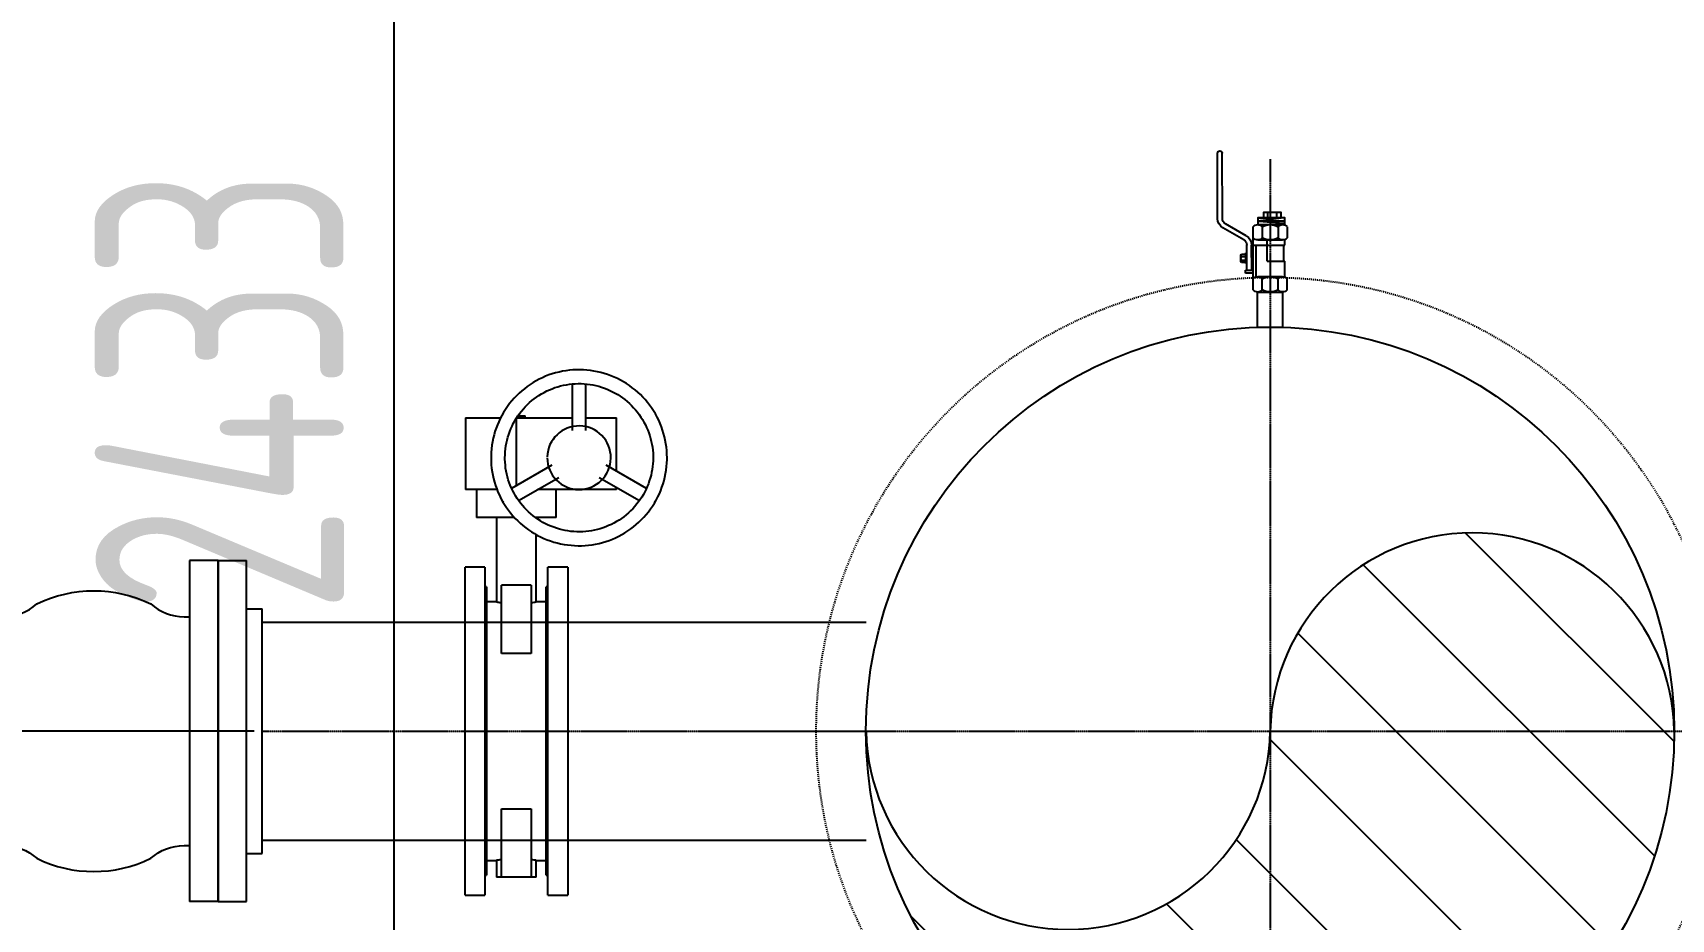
# Model space of a CAD drawing. Header units: millimetres. Extents: x -69706 to 52883, y -6882 to 68885.
# Drawn here: x 46105 to 47752, y 65379 to 66270 of the extents above; entities that cross this region are included whole.
import ezdxf

# ---------------------------------------------------------------- set-up
doc = ezdxf.new("R2010")
doc.units = ezdxf.units.MM
doc.linetypes.add('XFM7P20PCW$0$CENTER', pattern=[2, 1.25, -0.25, 0.25, -0.25])
doc.linetypes.add('XFM7P20PCW$0$Dashed', pattern=[2, 1, -1])
for name, color, linetype in [('XFM7P20PCW$0$M-CWTR-PIPE', 252, 'Continuous'), ('XFM7P20PCW$0$P-PCWR-20.7-P', 252, 'Continuous'), ('XFM7P20PCW$0$U-CV-DIM', 252, 'Continuous'), ('XFM7P20PCW$0$管架', 252, 'Continuous')]:
    doc.layers.add(name, color=color, linetype=linetype)
doc.styles.add('XFM7P20PCW$0$PX-TEXT', font='isocp.shx', dxfattribs={"width": 0.7, "bigfont": 'chineset.shx'})
doc.dimstyles.new('XFM7P20PCW$0$PX-400', dxfattribs={"dimscale": 1000, "dimtxt": 0.25, "dimasz": 0.03, "dimexe": 0.1, "dimexo": 0.1, "dimgap": 0.05, "dimtad": 1, "dimdec": 0, "dimzin": 0, "dimdsep": 46, "dimtxsty": 'XFM7P20PCW$0$PX-TEXT', "dimblk": 'XFM7P20PCW$0$_Dot', "dimcen": 2, "dimclrd": 2, "dimclre": 1, "dimclrt": 4, "dimadec": 0, "dimazin": 0, "dimtfac": 1, "dimtdec": 0, "dimtix": 1, "dimtmove": 2, "dimatfit": 3, "dimfxl": 1, "dimtvp": 1, "dimtolj": 1, "dimtzin": 0, "dimarcsym": 0})

# ---------------------------------------------------------------- blocks, each defined once
blk = doc.blocks.new('XFM7P20PCW$0$A$C4E3D5701')
h = blk.add_hatch()
h.set_pattern_fill('ANSI31', color=256, scale=30, angle=90, style=0)
h.set_pattern_definition([(315, (-20007.98, -358079.21), (67.35192, 67.35192), [])])
h.paths.add_polyline_path([(406.3, 0, 0.981163), (0, 0.1, -0.981163), (-406.5, 0, 0.414214), (-0.1, -406.4, 0.414214)])
at = {"linetype": 'XFM7P20PCW$0$Dashed'}
blk.add_circle((-0.1, 0), 456.4, dxfattribs=at)
blk.add_circle((-0.1, 0), 406.4)
for centre, radius, start, end in [((203.2, -3.8), 203.2, 1.0793, 178.9207), ((-203.2, 3.9), 203.3, 181.0997, 358.9003)]:
    blk.add_arc(centre, radius, start, end)
at = {"layer": 'XFM7P20PCW$0$M-CWTR-PIPE', "color": 1, "linetype": 'XFM7P20PCW$0$CENTER'}
for p, q in [((0, 575.4), (0, -575.4)), ((-575.4, 0), (575.4, 0))]:
    blk.add_line(p, q, dxfattribs=at)
blk = doc.blocks.new('XFM7P20PCW$0$pcw pump 410 section')
blk.add_line((-92517.9, 31625.3), (-89912.2, 31625.3))
blk = doc.blocks.new('XFM7P20PCW$0$A$C58ffb4ec')
for p, q in [((0, 25), (0, 22.14)), ((0, 25), (34.29, 25)), ((34.29, 25), (34.29, 22.14)), ((0, 22.14), (34.29, 22.14)), ((0, 2.86), (34.29, 2.86)), ((0, 0), (0, 2.86)), ((34.29, 0), (34.29, 2.86)), ((0, 0), (34.29, 0))]:
    blk.add_line(p, q)
for points in [[(5.64, 22.14), (5.64, 21.6, -0.184243), (4.35, 18.23, 0.231706), (4.35, 6.77, -0.184243), (5.64, 3.4), (5.64, 2.86)], [(28.65, 22.14), (28.65, 21.6, 0.184243), (29.94, 18.23, -0.231706), (29.94, 6.77, 0.184243), (28.65, 3.4), (28.65, 2.86)]]:
    blk.add_lwpolyline(points, format="xyb")
blk = doc.blocks.new('XFM7P20PCW$0$SL200')
for p, q in [((4.445, 17.145), (1.5875, 17.145)), ((1.5875, -17.145), (1.5875, 17.145)), ((4.445, -17.145), (4.445, 17.145)), ((1.5875, 12.303125), (0, 12.303125)), ((0, -12.303125), (0, 12.303125)), ((1.5875, -12.303125), (0, -12.303125)), ((4.445, -17.145), (1.5875, -17.145))]:
    blk.add_line(p, q)
blk = doc.blocks.new('XFM7P20PCW$0$BV-200A-HP')
for p, q in [((79.8, 362.5), (76.4, 361.9)), ((83.4, 363), (79.8, 362.5)), ((86.9, 363.3), (83.4, 363)), ((90.4, 363.5), (86.9, 363.3)), ((94, 363.5), (90.4, 363.5)), ((97.5, 363.4), (94, 363.5)), ((101, 363.1), (97.5, 363.4)), ((104.5, 362.7), (101, 363.1)), ((108, 362.2), (104.5, 362.7)), ((40.9, 346.6), (38.1, 344.4)), ((43.8, 348.6), (40.9, 346.6)), ((46.8, 350.5), (43.8, 348.6)), ((49.9, 352.3), (46.8, 350.5)), ((53, 353.9), (49.9, 352.3)), ((56.2, 355.5), (53, 353.9)), ((59.4, 356.9), (56.2, 355.5)), ((62.7, 358.2), (59.4, 356.9)), ((66.1, 359.3), (62.7, 358.2)), ((69.5, 360.3), (66.1, 359.3)), ((68.8, 345.5), (71.6, 346.4)), ((72.9, 361.2), (69.5, 360.3)), ((71.6, 346.4), (74.5, 347.2)), ((76.4, 361.9), (72.9, 361.2)), ((74.5, 347.2), (77.4, 347.9)), ((77.4, 347.9), (80.3, 348.4)), ((80.3, 348.4), (83.3, 348.9)), ((83.3, 348.9), (86.2, 349.2)), ((86, 349.3), (86, 302.4)), ((86.2, 349.2), (89.2, 349.4)), ((89.2, 349.4), (92.2, 349.5)), ((92.2, 349.5), (95.2, 349.5)), ((95.2, 349.5), (98.2, 349.3)), ((98.2, 349.3), (101.1, 349.1)), ((100, 302.4), (100, 349.5)), ((101.1, 349.1), (104.1, 348.7)), ((104.1, 348.7), (107, 348.2)), ((107, 348.2), (109.9, 347.6)), ((111.5, 361.5), (108, 362.2)), ((109.9, 347.6), (112.8, 346.8)), ((115, 360.7), (111.5, 361.5)), ((112.8, 346.8), (115.7, 346)), ((118.4, 359.8), (115, 360.7)), ((121.7, 358.7), (118.4, 359.8)), ((125.1, 357.5), (121.7, 358.7)), ((128.3, 356.1), (125.1, 357.5)), ((131.6, 354.7), (128.3, 356.1)), ((134.7, 353.1), (131.6, 354.7)), ((137.8, 351.3), (134.7, 353.1)), ((140.8, 349.5), (137.8, 351.3)), ((143.8, 347.5), (140.8, 349.5)), ((146.6, 345.4), (143.8, 347.5)), ((25.4, 332.1), (23.2, 329.4)), ((27.7, 334.8), (25.4, 332.1)), ((30.2, 337.3), (27.7, 334.8)), ((32.7, 339.8), (30.2, 337.3)), ((35.4, 342.2), (32.7, 339.8)), ((38.1, 344.4), (35.4, 342.2)), ((41.1, 328.4), (43.3, 330.5)), ((43.3, 330.5), (45.5, 332.4)), ((45.5, 332.4), (47.9, 334.3)), ((47.9, 334.3), (50.3, 336)), ((50.3, 336), (52.7, 337.7)), ((52.7, 337.7), (55.3, 339.2)), ((55.3, 339.2), (57.9, 340.7)), ((57.9, 340.7), (60.5, 342.1)), ((60.5, 342.1), (63.2, 343.3)), ((63.2, 343.3), (66, 344.4)), ((66, 344.4), (68.8, 345.5)), ((115.7, 346), (118.5, 345)), ((118.5, 345), (121.3, 343.9)), ((121.3, 343.9), (124, 342.7)), ((124, 342.7), (126.7, 341.4)), ((126.7, 341.4), (129.3, 340)), ((129.3, 340), (131.9, 338.5)), ((131.9, 338.5), (134.4, 336.9)), ((134.4, 336.9), (136.8, 335.2)), ((136.8, 335.2), (139.2, 333.4)), ((139.2, 333.4), (141.5, 331.5)), ((141.5, 331.5), (143.7, 329.6)), ((143.7, 329.6), (145.9, 327.5)), ((149.4, 343.2), (146.6, 345.4)), ((152.1, 340.9), (149.4, 343.2)), ((154.7, 338.5), (152.1, 340.9)), ((157.1, 336), (154.7, 338.5)), ((159.5, 333.4), (157.1, 336)), ((161.8, 330.6), (159.5, 333.4)), ((164, 327.9), (161.8, 330.6)), ((-21, 315), (-21, 243)), ((-21, 315), (14.1, 315)), ((13.8, 314.4), (12.2, 311.2)), ((15.4, 317.6), (13.8, 314.4)), ((17.2, 320.6), (15.4, 317.6)), ((19.1, 323.6), (17.2, 320.6)), ((21.1, 326.5), (19.1, 323.6)), ((23.2, 329.4), (21.1, 326.5)), ((28.3, 312), (29.9, 314.6)), ((29.9, 314.6), (31.5, 317.1)), ((30, 246.6), (30, 314.5)), ((30.3, 315), (86, 315)), ((31.5, 317.1), (33.2, 319.5)), ((31.7, 317), (32.7, 317)), ((32.7, 318.6), (32.7, 317)), ((32.7, 317), (39, 317)), ((33.2, 319.5), (35.1, 321.8)), ((35.1, 321.8), (37, 324.1)), ((37, 324.1), (39, 326.3)), ((39, 326.3), (41.1, 328.4)), ((39, 315), (39, 317)), ((100, 315), (130.8, 315)), ((130.8, 261.2), (130.8, 315)), ((145.9, 327.5), (147.9, 325.3)), ((147.9, 325.3), (149.9, 323.1)), ((149.9, 323.1), (151.8, 320.8)), ((151.8, 320.8), (153.6, 318.4)), ((153.6, 318.4), (155.3, 315.9)), ((155.3, 315.9), (156.8, 313.4)), ((156.8, 313.4), (158.3, 310.8)), ((166, 325), (164, 327.9)), ((168, 322), (166, 325)), ((169.8, 319), (168, 322)), ((171.5, 315.9), (169.8, 319)), ((173.1, 312.7), (171.5, 315.9)), ((7.5, 297.9), (6.7, 294.5)), ((8.5, 301.3), (7.5, 297.9)), ((9.6, 304.6), (8.5, 301.3)), ((10.9, 308), (9.6, 304.6)), ((12.2, 311.2), (10.9, 308)), ((21.4, 295.6), (22.3, 298.4)), ((22.3, 298.4), (23.3, 301.2)), ((23.3, 301.2), (24.4, 304)), ((24.4, 304), (25.6, 306.7)), ((25.6, 306.7), (26.9, 309.4)), ((26.9, 309.4), (28.3, 312)), ((158.3, 310.8), (159.7, 308.2)), ((159.7, 308.2), (161, 305.5)), ((161, 305.5), (162.1, 302.7)), ((162.1, 302.7), (163.2, 300)), ((163.2, 300), (164.1, 297.1)), ((164.1, 297.1), (165, 294.3)), ((174.5, 309.5), (173.1, 312.7)), ((175.8, 306.2), (174.5, 309.5)), ((177, 302.8), (175.8, 306.2)), ((178.1, 299.5), (177, 302.8)), ((179, 296), (178.1, 299.5)), ((4.7, 280.4), (4.5, 276.9)), ((5, 284), (4.7, 280.4)), ((5.4, 287.5), (5, 284)), ((6, 291), (5.4, 287.5)), ((6.7, 294.5), (6, 291)), ((18.6, 278), (18.7, 281)), ((18.7, 281), (19, 283.9)), ((19, 283.9), (19.5, 286.9)), ((19.5, 286.9), (20, 289.8)), ((20, 289.8), (20.6, 292.7)), ((20.6, 292.7), (21.4, 295.6)), ((165, 294.3), (165.7, 291.4)), ((165.7, 291.4), (166.3, 288.5)), ((166.3, 288.5), (166.8, 285.5)), ((166.8, 285.5), (167.1, 282.6)), ((167.1, 282.6), (167.4, 279.6)), ((179.7, 292.6), (179, 296)), ((180.4, 289.1), (179.7, 292.6)), ((180.9, 285.6), (180.4, 289.1)), ((181.2, 282.1), (180.9, 285.6)), ((181.4, 278.5), (181.2, 282.1)), ((4.5, 276.9), (4.5, 275)), ((4.5, 275), (4.6, 271.5)), ((4.6, 271.5), (4.8, 267.9)), ((4.8, 267.9), (5.1, 264.4)), ((5.1, 264.4), (5.6, 260.9)), ((18.5, 275), (18.6, 278)), ((18.5, 273.4), (18.5, 275)), ((18.6, 270.4), (18.5, 273.4)), ((18.9, 267.4), (18.6, 270.4)), ((19.2, 264.5), (18.9, 267.4)), ((19.7, 261.5), (19.2, 264.5)), ((65.8, 267.4), (25.2, 243.9)), ((160.8, 243.9), (120.2, 267.4)), ((167, 266.1), (166.5, 263.1)), ((167.3, 269), (167, 266.1)), ((167.4, 272), (167.3, 269)), ((167.4, 279.6), (167.5, 276.6)), ((167.5, 275), (167.4, 272)), ((167.5, 276.6), (167.5, 275)), ((180.6, 262.5), (181, 266)), ((181, 266), (181.3, 269.6)), ((181.3, 269.6), (181.5, 273.1)), ((181.5, 275), (181.4, 278.5)), ((181.5, 273.1), (181.5, 275)), ((5.6, 260.9), (6.3, 257.4)), ((6.3, 257.4), (7, 254)), ((7, 254), (7.9, 250.5)), ((7.9, 250.5), (9, 247.2)), ((9, 247.2), (10.2, 243.8)), ((20.3, 258.6), (19.7, 261.5)), ((21, 255.7), (20.3, 258.6)), ((21.9, 252.9), (21, 255.7)), ((22.8, 250), (21.9, 252.9)), ((23.9, 247.3), (22.8, 250)), ((25, 244.5), (23.9, 247.3)), ((32.1, 231.8), (72.8, 255.2)), ((113.2, 255.2), (153.9, 231.8)), ((162.7, 248.8), (161.6, 246)), ((163.7, 251.6), (162.7, 248.8)), ((164.6, 254.4), (163.7, 251.6)), ((165.4, 257.3), (164.6, 254.4)), ((166, 260.2), (165.4, 257.3)), ((166.5, 263.1), (166, 260.2)), ((176.4, 245.4), (177.5, 248.7)), ((177.5, 248.7), (178.5, 252.1)), ((178.5, 252.1), (179.3, 255.5)), ((179.3, 255.5), (180, 259)), ((180, 259), (180.6, 262.5)), ((10.6, 243), (-21, 243)), ((-10, 243), (-10, 215)), ((10.2, 243.8), (11.5, 240.5)), ((11.5, 240.5), (12.9, 237.3)), ((12.9, 237.3), (14.5, 234.1)), ((14.5, 234.1), (16.2, 231)), ((16.2, 231), (18, 228)), ((26.3, 241.8), (25, 244.5)), ((27.7, 239.2), (26.3, 241.8)), ((29.2, 236.6), (27.7, 239.2)), ((30.7, 234.1), (29.2, 236.6)), ((32.4, 231.6), (30.7, 234.1)), ((34.2, 229.2), (32.4, 231.6)), ((130.8, 243), (51.3, 243)), ((70, 215), (70, 243)), ((130.8, 243), (130.8, 245.2)), ((154.5, 232.9), (152.8, 230.5)), ((156.1, 235.4), (154.5, 232.9)), ((157.7, 238), (156.1, 235.4)), ((159.1, 240.6), (157.7, 238)), ((160.4, 243.3), (159.1, 240.6)), ((161.6, 246), (160.4, 243.3)), ((168.8, 229.4), (170.6, 232.4)), ((170.6, 232.4), (172.2, 235.6)), ((172.2, 235.6), (173.8, 238.8)), ((173.8, 238.8), (175.1, 242)), ((175.1, 242), (176.4, 245.4)), ((28.2, 215), (-10, 215)), ((10, 215), (10, 130)), ((18, 228), (20, 225)), ((20, 225), (22, 222.1)), ((22, 222.1), (24.2, 219.4)), ((24.2, 219.4), (26.5, 216.6)), ((26.5, 216.6), (28.9, 214)), ((36.1, 226.9), (34.2, 229.2)), ((38.1, 224.7), (36.1, 226.9)), ((40.1, 222.5), (38.1, 224.7)), ((42.3, 220.4), (40.1, 222.5)), ((44.5, 218.5), (42.3, 220.4)), ((46.8, 216.6), (44.5, 218.5)), ((49.2, 214.8), (46.8, 216.6)), ((70, 215), (49.1, 215)), ((51.6, 213.1), (49.2, 214.8)), ((50, 214.3), (50, 215)), ((138.1, 215.7), (135.7, 214)), ((140.5, 217.6), (138.1, 215.7)), ((142.7, 219.5), (140.5, 217.6)), ((144.9, 221.6), (142.7, 219.5)), ((147, 223.7), (144.9, 221.6)), ((149, 225.9), (147, 223.7)), ((150.9, 228.2), (149, 225.9)), ((152.8, 230.5), (150.9, 228.2)), ((155.8, 212.7), (158.3, 215.2)), ((158.3, 215.2), (160.6, 217.9)), ((160.6, 217.9), (162.8, 220.6)), ((162.8, 220.6), (164.9, 223.5)), ((164.9, 223.5), (166.9, 226.4)), ((166.9, 226.4), (168.8, 229.4)), ((28.9, 214), (31.3, 211.5)), ((31.3, 211.5), (33.9, 209.1)), ((33.9, 209.1), (36.6, 206.8)), ((36.6, 206.8), (39.4, 204.6)), ((39.4, 204.6), (42.2, 202.5)), ((42.2, 202.5), (45.2, 200.5)), ((45.2, 200.5), (48.2, 198.7)), ((48.2, 198.7), (51.3, 196.9)), ((50, 130), (50, 197.7)), ((54.1, 211.5), (51.6, 213.1)), ((56.7, 210), (54.1, 211.5)), ((59.3, 208.6), (56.7, 210)), ((62, 207.3), (59.3, 208.6)), ((64.7, 206.1), (62, 207.3)), ((67.5, 205), (64.7, 206.1)), ((70.3, 204), (67.5, 205)), ((73.2, 203.2), (70.3, 204)), ((76.1, 202.4), (73.2, 203.2)), ((79, 201.8), (76.1, 202.4)), ((81.9, 201.3), (79, 201.8)), ((84.9, 200.9), (81.9, 201.3)), ((87.8, 200.7), (84.9, 200.9)), ((90.8, 200.5), (87.8, 200.7)), ((93.8, 200.5), (90.8, 200.5)), ((96.8, 200.6), (93.8, 200.5)), ((99.8, 200.8), (96.8, 200.6)), ((102.7, 201.1), (99.8, 200.8)), ((105.7, 201.6), (102.7, 201.1)), ((108.6, 202.1), (105.7, 201.6)), ((111.5, 202.8), (108.6, 202.1)), ((114.4, 203.6), (111.5, 202.8)), ((117.2, 204.5), (114.4, 203.6)), ((120, 205.6), (117.2, 204.5)), ((122.8, 206.7), (120, 205.6)), ((125.5, 207.9), (122.8, 206.7)), ((128.1, 209.3), (125.5, 207.9)), ((130.7, 210.8), (128.1, 209.3)), ((133.3, 212.3), (130.7, 210.8)), ((133, 196.1), (136.1, 197.7)), ((135.7, 214), (133.3, 212.3)), ((136.1, 197.7), (139.2, 199.5)), ((139.2, 199.5), (142.2, 201.4)), ((142.2, 201.4), (145.1, 203.4)), ((145.1, 203.4), (147.9, 205.6)), ((147.9, 205.6), (150.6, 207.8)), ((150.6, 207.8), (153.3, 210.2)), ((153.3, 210.2), (155.8, 212.7)), ((51.3, 196.9), (54.4, 195.3)), ((54.4, 195.3), (57.7, 193.9)), ((57.7, 193.9), (60.9, 192.5)), ((60.9, 192.5), (64.3, 191.3)), ((64.3, 191.3), (67.6, 190.2)), ((67.6, 190.2), (71, 189.3)), ((71, 189.3), (74.5, 188.5)), ((74.5, 188.5), (78, 187.8)), ((78, 187.8), (81.5, 187.3)), ((81.5, 187.3), (85, 186.9)), ((85, 186.9), (88.5, 186.6)), ((88.5, 186.6), (92, 186.5)), ((92, 186.5), (95.6, 186.5)), ((95.6, 186.5), (99.1, 186.7)), ((99.1, 186.7), (102.6, 187)), ((102.6, 187), (106.2, 187.5)), ((106.2, 187.5), (109.6, 188.1)), ((109.6, 188.1), (113.1, 188.8)), ((113.1, 188.8), (116.5, 189.7)), ((116.5, 189.7), (119.9, 190.7)), ((119.9, 190.7), (123.3, 191.8)), ((123.3, 191.8), (126.6, 193.1)), ((126.6, 193.1), (129.8, 194.5)), ((129.8, 194.5), (133, 196.1)), ((-1.6, 165), (-21.6, 165)), ((-21.6, -165), (-21.6, 165)), ((-1.6, 165), (-1.6, -165)), ((81.6, 165), (61.6, 165)), ((61.6, -165), (61.6, 165)), ((81.6, 165), (81.6, -165)), ((0, 145), (-1.6, 145)), ((0, 145), (0, -145)), ((45, 146.7), (15, 146.7)), ((15, 78), (15, 146.7)), ((45, 146.7), (45, 78)), ((61.6, 145), (60, 145)), ((60, -145), (60, 145)), ((10, 130), (0, 130)), ((60, 130), (50, 130)), ((45, 78), (15, 78)), ((15, -78), (45, -78)), ((15, -146.8), (15, -78)), ((45, -78), (45, -146.8)), ((0, -130), (10, -130)), ((10, -130), (10, -146.8)), ((50, -146.8), (50, -130)), ((50, -130), (60, -130)), ((-1.6, -145), (0, -145)), ((50, -146.8), (10, -146.8)), ((60, -145), (61.6, -145)), ((-21.6, -165), (-1.6, -165)), ((61.6, -165), (81.6, -165))]:
    blk.add_line(p, q)
for centre, radius, start, end in [((93, 356.5), 7, 85.2104, 94.7896), ((93, 275), 32, 180, 178.5803), ((22.4, 234.3), 7, 205.2104, 214.7896), ((163.6, 234.3), 7, 325.2104, 334.7896)]:
    blk.add_arc(centre, radius, start, end)
for points in [[(10, 130), (10, 130), (10.4, 129.9), (12.1, 129.7), (13.9, 129.5), (15, 129.3)], [(45, 129.3), (46.1, 129.5), (47.9, 129.7), (49.6, 129.9), (50, 130), (50, 130)], [(15, -129.3), (13.9, -129.5), (12.1, -129.7), (10.4, -129.9), (10, -130), (10, -130)], [(50, -130), (50, -130), (49.6, -129.9), (47.9, -129.7), (46.1, -129.5), (45, -129.3)]]:
    blk.add_open_spline(points, degree=3)
blk = doc.blocks.new('XFM7P20PCW$0$BALL')
at = {"color": 0, "linetype": 'ByBlock'}
for p, q in [((-1.88, 2.46), (-1.88, -2.83)), ((-1.5, 2.64), (0.58, 2.64)), ((-1.12, 2.46), (-1.12, 1.53)), ((0.21, 2.46), (0.21, 1.53)), ((0.78, 1.39), (0.78, 0.05)), ((0.96, 2.46), (0.96, 1.53)), ((-2.91, 0.07), (-2.91, -0.45)), ((-2.54, 0.17), (-2.86, 0.17)), ((-2.52, 1.07), (-2.52, 0.8)), ((-1.88, 1.07), (-2.52, 1.07)), ((-2.52, 0.8), (-1.88, 0.8)), ((-2.41, 0.26), (-2.49, 0.26)), ((-2.49, 0.26), (-2.49, -0.64)), ((-2.49, 0.07), (-2.49, -0.45)), ((-2.41, 0.8), (-2.41, -1.3)), ((-2.01, 0.8), (-2.01, -1.3)), ((-1.88, 0.01), (-2.01, 0.01)), ((-1.64, 1.37), (-1.64, -1.29)), ((-1.5, 1.35), (0.58, 1.35)), ((-0.71, 0.05), (0.78, 0.05)), ((-0.71, 0.05), (-0.71, -1.73)), ((0.68, 0.05), (0.68, -1.29)), ((-2.86, -0.02), (-2.54, -0.02)), ((-2.86, -0.35), (-2.54, -0.35)), ((-2.86, -0.54), (-2.54, -0.54)), ((-2.41, -0.64), (-2.49, -0.64)), ((-1.88, -0.38), (-2.01, -0.38)), ((-1.88, -1.29), (0.78, -1.29)), ((0.78, -1.29), (0.78, -1.77)), ((-2.66, -1.73), (-4.41, -2.74)), ((-2.46, -2.08), (-4.21, -3.09)), ((-1.5, -1.73), (0.58, -1.73)), ((-1.12, -2.83), (-1.12, -1.91)), ((0.21, -2.83), (0.21, -1.91)), ((0.96, -2.83), (0.96, -1.91)), ((-4.86, -3.52), (-4.86, -8.99)), ((-4.46, -3.52), (-4.46, -8.99)), ((-1.5, -3.01), (0.58, -3.01))]:
    blk.add_line(p, q, dxfattribs=at)
for centre, radius, start, end in [((-1.5, 2.15), 0.487, 39.1755, 140.8245), ((-1.5, 1.84), 0.487, 219.1755, 320.8245), ((-0.46, 1.31), 1.32, 59.7968, 120.2032), ((-0.46, 2.67), 1.32, 239.7968, 300.2032), ((0.58, 2.15), 0.487, 39.1755, 140.8245), ((0.58, 1.84), 0.487, 219.1755, 320.8245), ((-2.79, 0.07), 0.122, 129.1755, 230.8245), ((-2.61, 0.07), 0.122, 309.1755, 50.8245), ((-2.58, -0.19), 0.331, 149.7968, 210.2032), ((-2.79, -0.45), 0.122, 129.1755, 230.8245), ((-2.91, -1.3), 0.5, 300, 0), ((-2.82, -0.19), 0.331, 329.7968, 30.2032), ((-2.61, -0.45), 0.122, 309.1755, 50.8245), ((-2.91, -1.3), 0.9, 300, 0), ((-3.96, -3.52), 0.9, 120, 180), ((-1.5, -2.21), 0.487, 39.1755, 140.8245), ((-0.46, -3.05), 1.32, 59.7968, 120.2032), ((0.58, -2.21), 0.487, 39.1755, 140.8245), ((-3.96, -3.52), 0.5, 120, 180), ((-1.5, -2.53), 0.487, 219.1755, 320.8245), ((-0.46, -1.69), 1.32, 239.7968, 300.2032), ((0.58, -2.53), 0.487, 219.1755, 320.8245), ((-4.66, -8.99), 0.2, 180, 0)]:
    blk.add_arc(centre, radius, start, end, dxfattribs=at)
blk = doc.blocks.new('XFM7P20PCW$0$A$C594865B6')
at = {"color": 0, "linetype": 'ByBlock'}
for p, q in [((33.3, 147.7), (33.3, 118.2)), ((33.3, 147.7), (54.6, 147.7)), ((54.6, 147.7), (54.6, 118.2))]:
    blk.add_line(p, q, dxfattribs=at)
at = {"layer": 'XFM7P20PCW$0$管架', "linetype": 'ByBlock'}
for p, q in [((33.6, 56.2), (55.9, 58.9)), ((34.5, 58.9), (55.4, 60.6)), ((55.9, 58.9), (34.5, 58.9)), ((42, 56.2), (42, 51.6)), ((49.7, 56.2), (49.7, 51.6))]:
    blk.add_line(p, q, dxfattribs=at)
blk.add_lwpolyline([(56.3, 62.1), (56.3, 56.2), (33.6, 56.2), (33.6, 61.7)], dxfattribs=at)
blk.add_lwpolyline([(38.4, 56.2), (53.2, 56.2), (53.2, 51.6), (38.4, 51.6)], close=True, dxfattribs=at)
at = {"color": 1, "linetype": 'ByBlock', "xscale": 10, "yscale": 10, "zscale": 10}
blk.add_blockref('XFM7P20PCW$0$BALL', (48.6, 91.9), dxfattribs=at)
blk = doc.blocks.new('XFM7P20PCW$0$_Dot')
at = {"color": 0, "linetype": 'ByBlock', "lineweight": -2}
blk.add_line((-0.5, 0), (-1, 0), dxfattribs=at)
at = {"color": 0, "linetype": 'ByBlock', "const_width": 0.5}
blk.add_lwpolyline([(-0.25, 0, 1), (0.25, 0, 1)], format="xyb", close=True, dxfattribs=at)
blk = doc.blocks.new('*D277')
at = {"layer": 'XFM7P20PCW$0$U-CV-DIM', "color": 1, "lineweight": -2, "transparency": 16777216}
for p, q in [((47144.4, 67126.7), (46367.9, 67126.7)), ((47144.4, 64693.6), (46367.9, 64693.6))]:
    blk.add_line(p, q, dxfattribs=at)
at = {"layer": 'XFM7P20PCW$0$U-CV-DIM', "color": 2, "lineweight": -2, "transparency": 16777216}
blk.add_line((46467.9, 67096.7), (46467.9, 64723.6), dxfattribs=at)
at = {"layer": 'XFM7P20PCW$0$U-CV-DIM', "color": 2, "lineweight": -2, "transparency": 16777216, "xscale": 30, "yscale": 30, "zscale": 30}
for p, rotation in [((46467.9, 67126.7), 90), ((46467.9, 64693.6), 270)]:
    blk.add_blockref('XFM7P20PCW$0$_Dot', p, dxfattribs=dict(at, rotation=rotation))
at = {"layer": 'XFM7P20PCW$0$U-CV-DIM', "color": 4, "transparency": 16777216, "insert": (46292.9, 65910.1), "char_height": 250, "attachment_point": 5, "rotation": 90, "style": 'XFM7P20PCW$0$PX-TEXT'}
blk.add_mtext('\\A1;2433', dxfattribs=at)

msp = doc.modelspace()

# ---------------------------------------------------------------- linework, layer by layer
at = {"layer": 'XFM7P20PCW$0$P-PCWR-20.7-P'}
for p, q in [((46335.567, 65677.273), (46942.667, 65677.273)), ((46335.567, 65458.198), (46942.667, 65458.198))]:
    msp.add_line(p, q, dxfattribs=at)
at = {"layer": 'XFM7P20PCW$0$P-PCWR-20.7-P', "color": 1, "linetype": 'XFM7P20PCW$0$CENTER'}
msp.add_line((46335.567, 65567.736), (46942.667, 65567.736), dxfattribs=at)

# ---------------------------------------------------------------- block references
at = {"xscale": -1}
msp.add_blockref('XFM7P20PCW$0$pcw pump 410 section', (-46190.424, 33942.386), dxfattribs=at)
at = {"layer": 'XFM7P20PCW$0$P-PCWR-20.7-P'}
for name, p in [('XFM7P20PCW$0$A$C4E3D5701', (47349.139, 65567.736)), ('XFM7P20PCW$0$BV-200A-HP', (46561.08, 65567.736))]:
    msp.add_blockref(name, p, dxfattribs=at)
for name, p, xscale, yscale, zscale, rotation in [('XFM7P20PCW$0$A$C594865B6', (47296.167, 66151.283), -1.199999999882566, 1.199999999882566, 1.199999999882566, 180.0558743041726), ('XFM7P20PCW$0$A$C58ffb4ec', (46291.117, 65739.186), -10, 10, 10, 90)]:
    msp.add_blockref(name, p, dxfattribs=dict(at, xscale=xscale, yscale=yscale, zscale=zscale, rotation=rotation))
at = {"layer": 'XFM7P20PCW$0$P-PCWR-20.7-P', "xscale": -10, "yscale": 10, "zscale": 10}
msp.add_blockref('XFM7P20PCW$0$SL200', (46335.567, 65567.736), dxfattribs=at)

# ---------------------------------------------------------------- dimensions: what is measured, and where the dimension line sits
at = {"layer": 'XFM7P20PCW$0$U-CV-DIM'}
dim = msp.add_linear_dim(base=(46467.905, 64693.605), p1=(47244.395, 67126.665), p2=(47244.395, 64693.605), angle=270, dimstyle='XFM7P20PCW$0$PX-400', dxfattribs=at)
dim.commit()
dim.dimension.update_dxf_attribs({"geometry": '*D277', "text_midpoint": (46292.881, 65910.135)})

doc.saveas('drawing.dxf')
